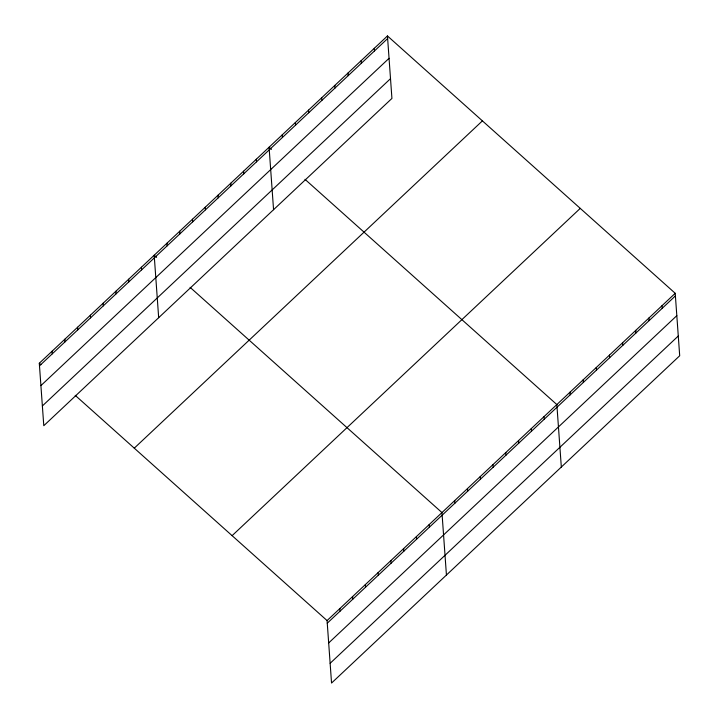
<?xml version="1.0" encoding="UTF-8"?>
<svg xmlns="http://www.w3.org/2000/svg" width="719" height="719" viewBox="0 0 719 719"><rect width="100%" height="100%" fill="white"/><g stroke="black" fill="none" stroke-linecap="round" stroke-linejoin="round"><path stroke-width="1.08" d="M387.451 35.95L391.927 98.422L43.787 425.702L39.302 363.239L387.451 35.95L675.213 293.298L679.698 355.761L331.549 683.05L327.073 620.578L75.216 395.351M39.491 365.845L387.64 38.565M40.911 385.6L389.051 58.32M42.367 405.956L390.507 78.668M134.273 448.162L482.413 120.873M232.111 535.655L580.251 208.375M327.073 620.578L675.213 293.298M327.262 623.193L675.402 295.904M328.673 642.948L676.822 315.659M330.138 663.295L678.278 336.016M271.476 149.372L269.077 147.224L273.562 209.696M304.991 179.337L556.848 404.572L561.323 467.044M156.589 257.375L154.19 255.227L158.674 317.699M190.104 287.348L441.96 512.575L446.436 575.047M39.302 363.239L40.902 364.659M662.064 305.656L662.253 308.271M648.915 318.023L649.095 320.638M635.758 330.389L635.947 333.005M622.609 342.747L622.798 345.363M609.451 355.114L609.64 357.729M596.303 367.481L596.491 370.096M583.154 379.839L583.343 382.454M569.996 392.206L570.185 394.821M544.085 416.571L544.265 419.186M531.314 428.569L531.503 431.184M518.552 440.576L518.741 443.183M505.79 452.575L505.969 455.19M493.018 464.573L493.207 467.188M480.256 476.571L480.445 479.187M467.494 488.578L467.683 491.185M454.723 500.577L454.911 503.192M429.198 524.573L429.387 527.189M416.427 536.581L416.616 539.187M374.293 48.317L374.482 50.932M403.665 548.579L403.853 551.194M361.145 60.675L361.333 63.29M390.902 560.577L391.091 563.193M347.996 73.041L348.176 75.657M378.131 572.576L378.32 575.191M334.838 85.408L335.027 88.024M365.369 584.574L365.558 587.189M321.69 97.766L321.878 100.381M352.607 596.581L352.795 599.197M308.541 110.133L308.721 112.748M339.835 608.58L340.024 611.195M295.383 122.5L295.572 125.115M282.234 134.866L282.423 137.473M256.315 159.232L256.503 161.838M243.552 171.23L243.741 173.845M230.781 183.228L230.97 185.844M218.019 195.226L218.208 197.842M205.257 207.225L205.445 209.84M192.485 219.232L192.674 221.847M179.723 231.23L179.912 233.846M166.961 243.229L167.15 245.844M141.427 267.234L141.616 269.85M128.665 279.233L128.854 281.848M115.894 291.231L116.083 293.846M103.132 303.229L103.32 305.845M90.369 315.237L90.558 317.843M77.598 327.235L77.787 329.85M64.836 339.233L65.025 341.849M52.074 351.232L52.262 353.847"/></g></svg>
